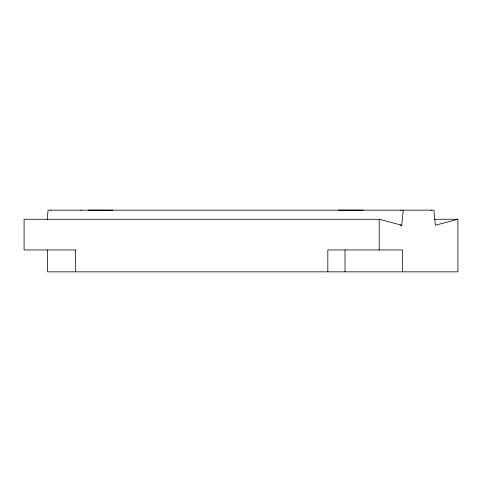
<?xml version="1.0" encoding="UTF-8"?>
<svg xmlns="http://www.w3.org/2000/svg" width="482" height="482" viewBox="0 0 482 482"><rect width="100%" height="100%" fill="white"/><g stroke="black" fill="none" stroke-linecap="round" stroke-linejoin="round"><path stroke-width="0.72" d="M47.182 219.485L48.08 210.158L433.921 210.158L435.373 225.221L457.9 219.274L457.9 271.842L47.387 271.842L47.387 249.953M400.241 225.221L401.747 225.221L403.199 210.158M81.042 210.435L81.344 210.158M431.041 210.435L431.342 210.158M88.079 210.158L112.848 210.17M338.424 210.17L363.193 210.158M401.747 225.221L379.214 219.274L24.1 219.274L24.1 249.953L75.608 249.953M434.577 219.274L457.9 219.274M400.656 210.158L400.958 210.435M50.658 210.158L50.959 210.435M402.5 271.842L402.5 249.953L327.82 249.953L327.82 271.842M379.214 219.274L379.214 249.953M345.022 249.953L345.022 271.842M75.493 249.953L75.493 271.842"/></g></svg>
